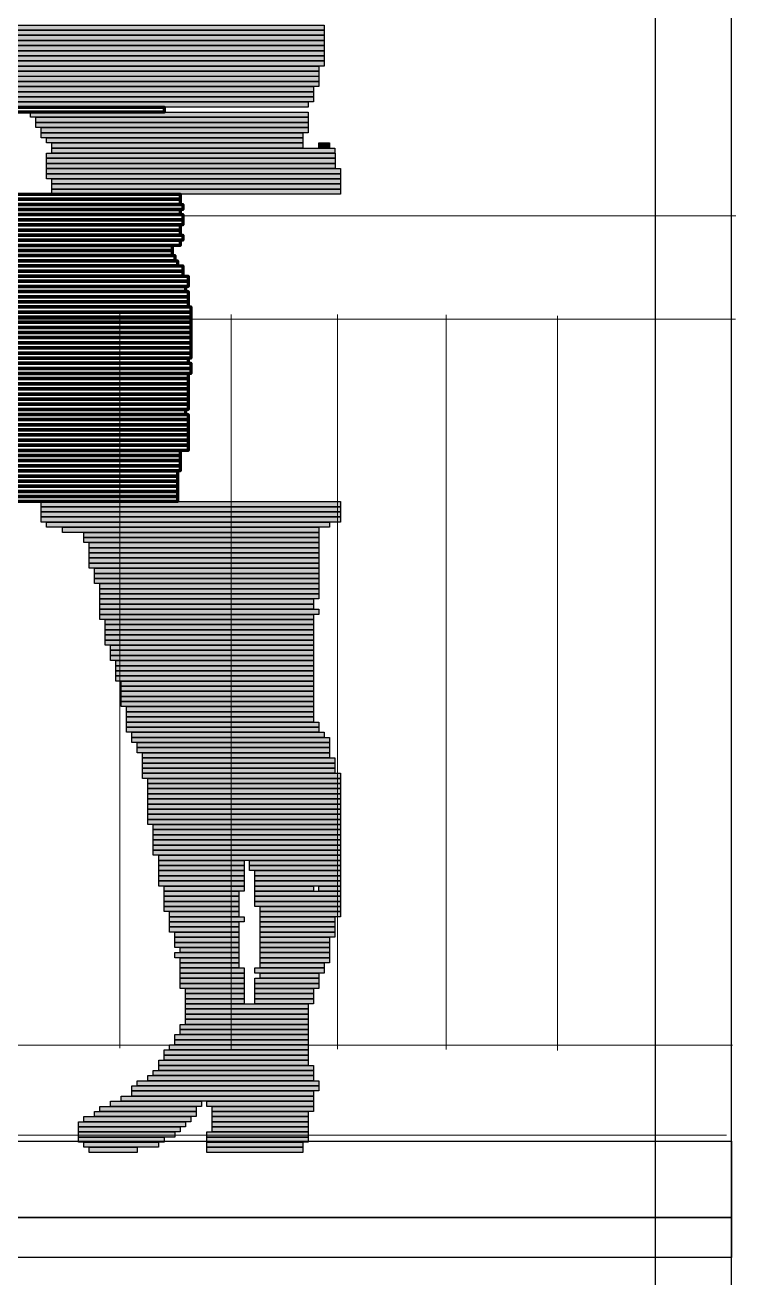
# Model space of a CAD drawing. Header units: millimetres. Extents: x 7 to 41668, y 3977 to 28530.
# Drawn here: x 17973 to 18826, y 14948 to 16451 of the extents above; entities that cross this region are included whole.
import ezdxf

# ---------------------------------------------------------------- set-up
doc = ezdxf.new("R2010")
doc.units = ezdxf.units.MM
doc.header["$LTSCALE"] = 50
for name, color, linetype in [('00_Wand_Bestand', 7, 'Continuous'), ('05_Linien_stark', 7, 'Continuous'), ('07_Bemassung', 6, 'Continuous')]:
    doc.layers.add(name, color=color, linetype=linetype)

msp = doc.modelspace()

# ---------------------------------------------------------------- hatches: boundary and pattern name
at = {"layer": '00_Wand_Bestand'}
for points in [[(17453.2, 16451.5), (18331.7, 16451.5), (18331.7, 16445.3), (17453.2, 16445.3)], [(17446.8, 16445.3), (18331.7, 16445.3), (18331.7, 16439.2), (17446.8, 16439.2)], [(17446.8, 16439.2), (18331.7, 16439.2), (18331.7, 16433), (17446.8, 16433)], [(17446.8, 16433), (18331.7, 16433), (18331.7, 16426.9), (17446.8, 16426.9)], [(17440.4, 16426.9), (18331.7, 16426.9), (18331.7, 16420.7), (17440.4, 16420.7)], [(17440.4, 16420.7), (18331.7, 16420.7), (18331.7, 16414.6), (17440.4, 16414.6)], [(17434, 16402.3), (18325.3, 16402.3), (18325.3, 16396.1), (17434, 16396.1)], [(17440.4, 16414.6), (18331.7, 16414.6), (18331.7, 16408.4), (17440.4, 16408.4)], [(17440.4, 16408.4), (18331.7, 16408.4), (18331.7, 16402.3), (17440.4, 16402.3)], [(17434, 16396.1), (18325.3, 16396.1), (18325.3, 16389.9), (17434, 16389.9)], [(17434, 16390), (18325.3, 16390), (18325.3, 16383.8), (17434, 16383.8)], [(17427.6, 16383.8), (18325.3, 16383.8), (18325.3, 16377.6), (17427.6, 16377.6)], [(17427.6, 16377.6), (18318.9, 16377.6), (18318.9, 16371.5), (17427.6, 16371.5)], [(17440.4, 16371.5), (18318.9, 16371.5), (18318.9, 16365.4), (17440.4, 16365.4)], [(17427.6, 16359.2), (18312.5, 16359.2), (18312.5, 16353), (17427.6, 16353)], [(17434, 16365.4), (18318.9, 16365.4), (18318.9, 16359.2), (17434, 16359.2)], [(17979.1, 16346.9), (18312.5, 16346.9), (18312.5, 16340.8), (17979.1, 16340.8)], [(17985.5, 16340.8), (18312.5, 16340.8), (18312.5, 16334.6), (17985.5, 16334.6)], [(17985.5, 16334.6), (18312.5, 16334.6), (18312.5, 16328.5), (17985.5, 16328.5)], [(17991.9, 16328.5), (18312.5, 16328.5), (18312.5, 16322.3), (17991.9, 16322.3)], [(17991.9, 16322.3), (18306.1, 16322.3), (18306.1, 16316.2), (17991.9, 16316.2)], [(17998.3, 16316.2), (18306.1, 16316.2), (18306.1, 16310), (17998.3, 16310)], [(17998.3, 16297.7), (18344.6, 16297.7), (18344.6, 16291.6), (17998.3, 16291.6)], [(18004.7, 16310), (18306.1, 16310), (18306.1, 16303.9), (18004.7, 16303.9)], [(18004.7, 16303.9), (18344.5, 16303.9), (18344.5, 16297.7), (18004.7, 16297.7)], [(18325.3, 16310), (18338.1, 16310), (18338.1, 16303.9), (18325.3, 16303.9)], [(17998.3, 16291.6), (18344.6, 16291.6), (18344.6, 16285.4), (17998.3, 16285.4)], [(17998.3, 16285.4), (18344.6, 16285.4), (18344.6, 16279.3), (17998.3, 16279.3)], [(17998.3, 16279.3), (18351, 16279.3), (18351, 16273.1), (17998.3, 16273.1)], [(17998.3, 16273.1), (18351, 16273.1), (18351, 16267), (17998.3, 16267)], [(18004.7, 16267), (18351, 16267), (18351, 16260.8), (18004.7, 16260.8)], [(18004.7, 16260.8), (18351, 16260.8), (18351, 16254.7), (18004.7, 16254.7)], [(18004.7, 16254.7), (18351, 16254.7), (18351, 16248.6), (18004.7, 16248.6)], [(17991.9, 15879.6), (18351, 15879.6), (18351, 15873.4), (17991.9, 15873.4)], [(17991.9, 15873.4), (18351, 15873.4), (18351, 15867.3), (17991.9, 15867.3)], [(17991.9, 15867.3), (18351, 15867.3), (18351, 15861.2), (17991.9, 15861.2)], [(17991.9, 15861.2), (18351, 15861.2), (18351, 15855), (17991.9, 15855)], [(17998.3, 15855), (18338.1, 15855), (18338.1, 15848.9), (17998.3, 15848.9)], [(18017.5, 15848.9), (18325.3, 15848.9), (18325.3, 15842.7), (18017.5, 15842.7)], [(18043.2, 15842.7), (18325.3, 15842.7), (18325.3, 15836.6), (18043.2, 15836.6)], [(18043.2, 15836.6), (18325.3, 15836.6), (18325.3, 15830.4), (18043.2, 15830.4)], [(18049.6, 15830.4), (18325.3, 15830.4), (18325.3, 15824.3), (18049.6, 15824.3)], [(18049.6, 15824.3), (18325.3, 15824.3), (18325.3, 15818.1), (18049.6, 15818.1)], [(18049.6, 15818.1), (18325.3, 15818.1), (18325.3, 15812), (18049.6, 15812)], [(18049.6, 15812), (18325.3, 15812), (18325.3, 15805.8), (18049.6, 15805.8)], [(18049.6, 15805.8), (18325.3, 15805.8), (18325.3, 15799.7), (18049.6, 15799.7)], [(18056, 15799.7), (18325.3, 15799.7), (18325.3, 15793.5), (18056, 15793.5)], [(18056, 15793.5), (18325.3, 15793.5), (18325.3, 15787.4), (18056, 15787.4)], [(18056, 15787.4), (18325.3, 15787.4), (18325.3, 15781.2), (18056, 15781.2)], [(18062.4, 15781.2), (18325.3, 15781.2), (18325.3, 15775.1), (18062.4, 15775.1)], [(18062.4, 15775.1), (18325.3, 15775.1), (18325.3, 15769), (18062.4, 15769)], [(18062.4, 15769), (18325.3, 15769), (18325.3, 15762.8), (18062.4, 15762.8)], [(18062.4, 15762.8), (18318.9, 15762.8), (18318.9, 15756.6), (18062.4, 15756.6)], [(18062.4, 15756.6), (18318.9, 15756.6), (18318.9, 15750.5), (18062.4, 15750.5)], [(18062.4, 15750.5), (18325.3, 15750.5), (18325.3, 15744.3), (18062.4, 15744.3)], [(18062.4, 15744.3), (18318.9, 15744.3), (18318.9, 15738.2), (18062.4, 15738.2)], [(18068.8, 15738.2), (18318.9, 15738.2), (18318.9, 15732.1), (18068.8, 15732.1)], [(18068.8, 15732.1), (18318.9, 15732.1), (18318.9, 15725.9), (18068.8, 15725.9)], [(18068.8, 15725.9), (18318.9, 15725.9), (18318.9, 15719.7), (18068.8, 15719.7)], [(18068.8, 15719.7), (18318.9, 15719.7), (18318.9, 15713.6), (18068.8, 15713.6)], [(18068.8, 15713.6), (18318.9, 15713.6), (18318.9, 15707.4), (18068.8, 15707.4)], [(18075.2, 15707.4), (18318.9, 15707.4), (18318.9, 15701.3), (18075.2, 15701.3)], [(18075.2, 15701.3), (18318.9, 15701.3), (18318.9, 15695.1), (18075.2, 15695.1)], [(18075.2, 15695.1), (18318.9, 15695.1), (18318.9, 15689), (18075.2, 15689)], [(18081.7, 15689), (18318.9, 15689), (18318.9, 15682.8), (18081.7, 15682.8)], [(18081.7, 15682.8), (18318.9, 15682.8), (18318.9, 15676.7), (18081.7, 15676.7)], [(18081.7, 15676.7), (18318.9, 15676.7), (18318.9, 15670.5), (18081.7, 15670.5)], [(18081.7, 15670.5), (18318.9, 15670.5), (18318.9, 15664.4), (18081.7, 15664.4)], [(18088, 15664.4), (18318.9, 15664.4), (18318.9, 15658.3), (18088, 15658.3)], [(18088, 15658.3), (18318.9, 15658.3), (18318.9, 15652.1), (18088, 15652.1)], [(18088, 15652.1), (18318.9, 15652.1), (18318.9, 15645.9), (18088, 15645.9)], [(18088, 15645.9), (18318.9, 15645.9), (18318.9, 15639.8), (18088, 15639.8)], [(18088, 15639.8), (18318.9, 15639.8), (18318.9, 15633.7), (18088, 15633.7)], [(18094.5, 15633.7), (18318.9, 15633.7), (18318.9, 15627.5), (18094.5, 15627.5)], [(18094.5, 15627.5), (18318.9, 15627.5), (18318.9, 15621.4), (18094.5, 15621.4)], [(18094.5, 15621.4), (18318.9, 15621.4), (18318.9, 15615.2), (18094.5, 15615.2)], [(18094.5, 15615.2), (18325.3, 15615.2), (18325.3, 15609.1), (18094.5, 15609.1)], [(18094.5, 15609.1), (18325.3, 15609.1), (18325.3, 15602.9), (18094.5, 15602.9)], [(18100.9, 15602.9), (18331.7, 15602.9), (18331.7, 15596.8), (18100.9, 15596.8)], [(18100.9, 15596.8), (18338.1, 15596.8), (18338.1, 15590.6), (18100.9, 15590.6)], [(18107.3, 15590.6), (18338.1, 15590.6), (18338.1, 15584.5), (18107.3, 15584.5)], [(18107.3, 15584.5), (18338.1, 15584.5), (18338.1, 15578.3), (18107.3, 15578.3)], [(18113.7, 15578.3), (18338.1, 15578.3), (18338.1, 15572.2), (18113.7, 15572.2)], [(18113.7, 15572.2), (18344.5, 15572.2), (18344.5, 15566), (18113.7, 15566)], [(18113.7, 15566), (18344.5, 15566), (18344.5, 15559.9), (18113.7, 15559.9)], [(18113.7, 15559.9), (18344.5, 15559.9), (18344.5, 15553.7), (18113.7, 15553.7)], [(18113.7, 15553.7), (18351, 15553.7), (18351, 15547.6), (18113.7, 15547.6)], [(18120.1, 15547.6), (18351, 15547.6), (18351, 15541.4), (18120.1, 15541.4)], [(18120.1, 15541.4), (18351, 15541.4), (18351, 15535.3), (18120.1, 15535.3)], [(18120.1, 15535.3), (18351, 15535.3), (18351, 15529.1), (18120.1, 15529.1)], [(18120.1, 15529.1), (18351, 15529.1), (18351, 15523), (18120.1, 15523)], [(18120.1, 15523), (18351, 15523), (18351, 15516.8), (18120.1, 15516.8)], [(18120.1, 15516.8), (18351, 15516.8), (18351, 15510.7), (18120.1, 15510.7)], [(18120.1, 15510.7), (18351, 15510.7), (18351, 15504.5), (18120.1, 15504.5)], [(18120.1, 15504.5), (18351, 15504.5), (18351, 15498.4), (18120.1, 15498.4)], [(18120.1, 15498.4), (18351, 15498.4), (18351, 15492.2), (18120.1, 15492.2)], [(18126.5, 15492.2), (18351, 15492.2), (18351, 15486.1), (18126.5, 15486.1)], [(18126.5, 15486.1), (18351, 15486.1), (18351, 15479.9), (18126.5, 15479.9)], [(18126.5, 15480), (18351, 15480), (18351, 15473.8), (18126.5, 15473.8)], [(18126.5, 15473.8), (18351, 15473.8), (18351, 15467.6), (18126.5, 15467.6)], [(18126.5, 15467.6), (18351, 15467.6), (18351, 15461.5), (18126.5, 15461.5)], [(18126.5, 15461.5), (18351, 15461.5), (18351, 15455.3), (18126.5, 15455.3)], [(18133, 15455.3), (18351, 15455.3), (18351, 15449.2), (18133, 15449.2)], [(18133, 15449.2), (18235.5, 15449.2), (18235.5, 15443), (18133, 15443)], [(18133, 15443), (18235.5, 15443), (18235.5, 15436.9), (18133, 15436.9)], [(18242, 15449.2), (18351, 15449.2), (18351, 15443), (18242, 15443)], [(18242, 15443), (18351, 15443), (18351, 15436.9), (18242, 15436.9)], [(18133, 15436.9), (18235.5, 15436.9), (18235.5, 15430.7), (18133, 15430.7)], [(18133, 15430.7), (18235.5, 15430.7), (18235.5, 15424.6), (18133, 15424.6)], [(18133, 15424.6), (18235.5, 15424.6), (18235.5, 15418.4), (18133, 15418.4)], [(18248.3, 15436.9), (18351, 15436.9), (18351, 15430.7), (18248.3, 15430.7)], [(18248.3, 15430.7), (18351, 15430.7), (18351, 15424.6), (18248.3, 15424.6)], [(18248.3, 15424.6), (18351, 15424.6), (18351, 15418.4), (18248.3, 15418.4)], [(18139.4, 15418.4), (18235.6, 15418.4), (18235.6, 15412.3), (18139.4, 15412.3)], [(18139.4, 15412.3), (18229.1, 15412.3), (18229.1, 15406.2), (18139.4, 15406.2)], [(18248.3, 15418.4), (18318.9, 15418.4), (18318.9, 15412.3), (18248.3, 15412.3)], [(18248.3, 15412.3), (18351, 15412.3), (18351, 15406.2), (18248.3, 15406.2)], [(18325.3, 15418.4), (18351, 15418.4), (18351, 15412.3), (18325.3, 15412.3)], [(18139.4, 15406.2), (18229.1, 15406.2), (18229.1, 15400), (18139.4, 15400)], [(18139.4, 15400), (18229.1, 15400), (18229.1, 15393.8), (18139.4, 15393.8)], [(18248.3, 15406.2), (18351, 15406.2), (18351, 15400), (18248.3, 15400)], [(18248.3, 15400), (18351, 15400), (18351, 15393.8), (18248.3, 15393.8)], [(18139.4, 15393.8), (18229.1, 15393.8), (18229.1, 15387.7), (18139.4, 15387.7)], [(18145.8, 15387.7), (18229.1, 15387.7), (18229.1, 15381.5), (18145.8, 15381.5)], [(18145.8, 15381.5), (18235.5, 15381.5), (18235.5, 15375.4), (18145.8, 15375.4)], [(18254.8, 15393.8), (18351, 15393.8), (18351, 15387.7), (18254.8, 15387.7)], [(18254.8, 15387.7), (18351, 15387.7), (18351, 15381.5), (18254.8, 15381.5)], [(18254.8, 15381.5), (18344.5, 15381.5), (18344.5, 15375.4), (18254.8, 15375.4)], [(18145.8, 15375.4), (18229.1, 15375.4), (18229.1, 15369.3), (18145.8, 15369.3)], [(18145.8, 15369.3), (18229.1, 15369.3), (18229.1, 15363.1), (18145.8, 15363.1)], [(18254.8, 15375.4), (18344.5, 15375.4), (18344.5, 15369.3), (18254.8, 15369.3)], [(18254.8, 15369.3), (18344.5, 15369.3), (18344.5, 15363.1), (18254.8, 15363.1)], [(18152.2, 15363.1), (18229.1, 15363.1), (18229.1, 15356.9), (18152.2, 15356.9)], [(18152.2, 15356.9), (18229.1, 15356.9), (18229.1, 15350.8), (18152.2, 15350.8)], [(18152.2, 15350.8), (18229.1, 15350.8), (18229.1, 15344.7), (18152.2, 15344.7)], [(18254.8, 15363.1), (18344.5, 15363.1), (18344.5, 15356.9), (18254.8, 15356.9)], [(18254.8, 15356.9), (18338.1, 15356.9), (18338.1, 15350.8), (18254.8, 15350.8)], [(18254.8, 15350.8), (18338.1, 15350.8), (18338.1, 15344.7), (18254.8, 15344.7)], [(18152.2, 15338.5), (18229.1, 15338.5), (18229.1, 15332.4), (18152.2, 15332.4)], [(18158.6, 15344.7), (18229.1, 15344.7), (18229.1, 15338.5), (18158.6, 15338.5)], [(18254.8, 15344.7), (18338.1, 15344.7), (18338.1, 15338.5), (18254.8, 15338.5)], [(18254.8, 15338.5), (18338.1, 15338.5), (18338.1, 15332.4), (18254.8, 15332.4)], [(18158.6, 15332.4), (18229.1, 15332.4), (18229.1, 15326.2), (18158.6, 15326.2)], [(18158.6, 15326.2), (18229.1, 15326.2), (18229.1, 15320.1), (18158.6, 15320.1)], [(18158.6, 15320.1), (18235.6, 15320.1), (18235.6, 15313.9), (18158.6, 15313.9)], [(18248.3, 15320.1), (18331.7, 15320.1), (18331.7, 15313.9), (18248.3, 15313.9)], [(18254.8, 15332.4), (18338.1, 15332.4), (18338.1, 15326.2), (18254.8, 15326.2)], [(18254.8, 15326.2), (18331.7, 15326.2), (18331.7, 15320.1), (18254.8, 15320.1)], [(18158.6, 15313.9), (18235.6, 15313.9), (18235.6, 15307.8), (18158.6, 15307.8)], [(18158.6, 15307.8), (18235.6, 15307.8), (18235.6, 15301.6), (18158.6, 15301.6)], [(18248.3, 15307.8), (18325.3, 15307.8), (18325.3, 15301.6), (18248.3, 15301.6)], [(18254.8, 15313.9), (18325.3, 15313.9), (18325.3, 15307.8), (18254.8, 15307.8)], [(18158.6, 15301.6), (18235.6, 15301.6), (18235.6, 15295.5), (18158.6, 15295.5)], [(18165, 15295.5), (18235.6, 15295.5), (18235.6, 15289.3), (18165, 15289.3)], [(18165, 15289.3), (18235.6, 15289.3), (18235.6, 15283.2), (18165, 15283.2)], [(18248.3, 15301.6), (18325.3, 15301.6), (18325.3, 15295.5), (18248.3, 15295.5)], [(18248.3, 15295.5), (18318.9, 15295.5), (18318.9, 15289.3), (18248.3, 15289.3)], [(18248.3, 15289.3), (18318.9, 15289.3), (18318.9, 15283.2), (18248.3, 15283.2)], [(18165, 15283.2), (18235.6, 15283.2), (18235.6, 15277), (18165, 15277)], [(18165, 15277), (18312.5, 15277), (18312.5, 15270.9), (18165, 15270.9)], [(18248.3, 15283.2), (18318.9, 15283.2), (18318.9, 15277), (18248.3, 15277)], [(18165, 15270.9), (18312.5, 15270.9), (18312.5, 15264.7), (18165, 15264.7)], [(18165, 15264.7), (18312.5, 15264.7), (18312.5, 15258.6), (18165, 15258.6)], [(18158.6, 15252.4), (18312.5, 15252.4), (18312.5, 15246.2), (18158.6, 15246.2)], [(18158.6, 15246.2), (18312.5, 15246.2), (18312.5, 15240.1), (18158.6, 15240.1)], [(18165, 15258.6), (18312.5, 15258.6), (18312.5, 15252.4), (18165, 15252.4)], [(18152.2, 15240.1), (18312.5, 15240.1), (18312.5, 15234), (18152.2, 15234)], [(18152.2, 15234), (18312.5, 15234), (18312.5, 15227.8), (18152.2, 15227.8)], [(18139.4, 15221.7), (18312.5, 15221.7), (18312.5, 15215.5), (18139.4, 15215.5)], [(18139.4, 15215.5), (18312.5, 15215.5), (18312.5, 15209.4), (18139.4, 15209.4)], [(18145.8, 15227.8), (18312.5, 15227.8), (18312.5, 15221.7), (18145.8, 15221.7)], [(18133, 15209.4), (18312.5, 15209.4), (18312.5, 15203.2), (18133, 15203.2)], [(18133, 15203.2), (18318.9, 15203.2), (18318.9, 15197.1), (18133, 15197.1)], [(18107.3, 15184.8), (18325.3, 15184.8), (18325.3, 15178.6), (18107.3, 15178.6)], [(18120.1, 15190.9), (18318.9, 15190.9), (18318.9, 15184.8), (18120.1, 15184.8)], [(18126.5, 15197.1), (18318.9, 15197.1), (18318.9, 15190.9), (18126.5, 15190.9)], [(18100.9, 15178.6), (18325.3, 15178.6), (18325.3, 15172.5), (18100.9, 15172.5)], [(18100.9, 15172.5), (18318.9, 15172.5), (18318.9, 15166.3), (18100.9, 15166.3)], [(18062.4, 15154), (18177.8, 15154), (18177.8, 15147.9), (18062.4, 15147.9)], [(18075.2, 15160.2), (18184.2, 15160.2), (18184.2, 15154), (18075.2, 15154)], [(18088, 15166.3), (18318.9, 15166.3), (18318.9, 15160.2), (18088, 15160.2)], [(18190.6, 15160.2), (18318.9, 15160.2), (18318.9, 15154), (18190.6, 15154)], [(18197.1, 15154), (18318.9, 15154), (18318.9, 15147.9), (18197.1, 15147.9)], [(18043.2, 15141.8), (18171.4, 15141.8), (18171.4, 15135.6), (18043.2, 15135.6)], [(18056, 15147.9), (18177.8, 15147.9), (18177.8, 15141.8), (18056, 15141.8)], [(18197.1, 15147.9), (18312.5, 15147.9), (18312.5, 15141.8), (18197.1, 15141.8)], [(18197.1, 15141.8), (18312.5, 15141.8), (18312.5, 15135.6), (18197.1, 15135.6)], [(18036.8, 15135.6), (18165, 15135.6), (18165, 15129.4), (18036.8, 15129.4)], [(18036.8, 15129.4), (18158.6, 15129.4), (18158.6, 15123.3), (18036.8, 15123.3)], [(18197.1, 15135.6), (18312.5, 15135.6), (18312.5, 15129.4), (18197.1, 15129.4)], [(18197.1, 15129.4), (18312.5, 15129.4), (18312.5, 15123.3), (18197.1, 15123.3)], [(18036.8, 15123.3), (18152.2, 15123.3), (18152.2, 15117.2), (18036.8, 15117.2)], [(18036.8, 15117.2), (18139.4, 15117.2), (18139.4, 15111), (18036.8, 15111)], [(18043.2, 15111), (18132.9, 15111), (18132.9, 15104.9), (18043.2, 15104.9)], [(18190.6, 15123.3), (18312.5, 15123.3), (18312.5, 15117.2), (18190.6, 15117.2)], [(18190.6, 15117.2), (18312.5, 15117.2), (18312.5, 15111), (18190.6, 15111)], [(18190.6, 15111), (18306.1, 15111), (18306.1, 15104.9), (18190.6, 15104.9)], [(18049.6, 15104.9), (18107.3, 15104.9), (18107.3, 15098.7), (18049.6, 15098.7)], [(18190.6, 15104.9), (18306.1, 15104.9), (18306.1, 15098.7), (18190.6, 15098.7)]]:
    msp.add_hatch(color=7, dxfattribs=at).paths.add_polyline_path(points)

# ---------------------------------------------------------------- linework, layer by layer
for points in [[(17453.2, 16451.5), (18331.7, 16451.5), (18331.7, 16445.3), (17453.2, 16445.3)], [(17446.8, 16445.3), (18331.7, 16445.3), (18331.7, 16439.2), (17446.8, 16439.2)], [(17446.8, 16439.2), (18331.7, 16439.2), (18331.7, 16433), (17446.8, 16433)], [(17446.8, 16433), (18331.7, 16433), (18331.7, 16426.9), (17446.8, 16426.9)], [(17440.4, 16426.9), (18331.7, 16426.9), (18331.7, 16420.7), (17440.4, 16420.7)], [(17440.4, 16420.7), (18331.7, 16420.7), (18331.7, 16414.6), (17440.4, 16414.6)], [(17434, 16402.3), (18325.3, 16402.3), (18325.3, 16396.1), (17434, 16396.1)], [(17440.4, 16414.6), (18331.7, 16414.6), (18331.7, 16408.4), (17440.4, 16408.4)], [(17440.4, 16408.4), (18331.7, 16408.4), (18331.7, 16402.3), (17440.4, 16402.3)], [(17434, 16396.1), (18325.3, 16396.1), (18325.3, 16389.9), (17434, 16389.9)], [(17434, 16390), (18325.3, 16390), (18325.3, 16383.8), (17434, 16383.8)], [(17427.6, 16383.8), (18325.3, 16383.8), (18325.3, 16377.6), (17427.6, 16377.6)], [(17427.6, 16377.6), (18318.9, 16377.6), (18318.9, 16371.5), (17427.6, 16371.5)], [(17440.4, 16371.5), (18318.9, 16371.5), (18318.9, 16365.4), (17440.4, 16365.4)], [(17427.6, 16359.2), (18312.5, 16359.2), (18312.5, 16353), (17427.6, 16353)], [(17434, 16365.4), (18318.9, 16365.4), (18318.9, 16359.2), (17434, 16359.2)], [(17979.1, 16346.9), (18312.5, 16346.9), (18312.5, 16340.8), (17979.1, 16340.8)], [(17985.5, 16340.8), (18312.5, 16340.8), (18312.5, 16334.6), (17985.5, 16334.6)], [(17985.5, 16334.6), (18312.5, 16334.6), (18312.5, 16328.5), (17985.5, 16328.5)], [(17991.9, 16328.5), (18312.5, 16328.5), (18312.5, 16322.3), (17991.9, 16322.3)], [(17991.9, 16322.3), (18306.1, 16322.3), (18306.1, 16316.2), (17991.9, 16316.2)], [(17998.3, 16316.2), (18306.1, 16316.2), (18306.1, 16310), (17998.3, 16310)], [(17998.3, 16297.7), (18344.6, 16297.7), (18344.6, 16291.6), (17998.3, 16291.6)], [(18004.7, 16310), (18306.1, 16310), (18306.1, 16303.9), (18004.7, 16303.9)], [(18004.7, 16303.9), (18344.5, 16303.9), (18344.5, 16297.7), (18004.7, 16297.7)], [(18325.3, 16310), (18338.1, 16310), (18338.1, 16303.9), (18325.3, 16303.9)], [(17998.3, 16291.6), (18344.6, 16291.6), (18344.6, 16285.4), (17998.3, 16285.4)], [(17998.3, 16285.4), (18344.6, 16285.4), (18344.6, 16279.3), (17998.3, 16279.3)], [(17998.3, 16279.3), (18351, 16279.3), (18351, 16273.1), (17998.3, 16273.1)], [(17998.3, 16273.1), (18351, 16273.1), (18351, 16267), (17998.3, 16267)], [(18004.7, 16267), (18351, 16267), (18351, 16260.8), (18004.7, 16260.8)], [(18004.7, 16260.8), (18351, 16260.8), (18351, 16254.7), (18004.7, 16254.7)], [(18004.7, 16254.7), (18351, 16254.7), (18351, 16248.6), (18004.7, 16248.6)], [(17991.9, 15879.6), (18351, 15879.6), (18351, 15873.4), (17991.9, 15873.4)], [(17991.9, 15873.4), (18351, 15873.4), (18351, 15867.3), (17991.9, 15867.3)], [(17991.9, 15867.3), (18351, 15867.3), (18351, 15861.2), (17991.9, 15861.2)], [(17991.9, 15861.2), (18351, 15861.2), (18351, 15855), (17991.9, 15855)], [(17998.3, 15855), (18338.1, 15855), (18338.1, 15848.9), (17998.3, 15848.9)], [(18017.5, 15848.9), (18325.3, 15848.9), (18325.3, 15842.7), (18017.5, 15842.7)], [(18043.2, 15842.7), (18325.3, 15842.7), (18325.3, 15836.6), (18043.2, 15836.6)], [(18043.2, 15836.6), (18325.3, 15836.6), (18325.3, 15830.4), (18043.2, 15830.4)], [(18049.6, 15830.4), (18325.3, 15830.4), (18325.3, 15824.3), (18049.6, 15824.3)], [(18049.6, 15824.3), (18325.3, 15824.3), (18325.3, 15818.1), (18049.6, 15818.1)], [(18049.6, 15818.1), (18325.3, 15818.1), (18325.3, 15812), (18049.6, 15812)], [(18049.6, 15812), (18325.3, 15812), (18325.3, 15805.8), (18049.6, 15805.8)], [(18049.6, 15805.8), (18325.3, 15805.8), (18325.3, 15799.7), (18049.6, 15799.7)], [(18056, 15799.7), (18325.3, 15799.7), (18325.3, 15793.5), (18056, 15793.5)], [(18056, 15793.5), (18325.3, 15793.5), (18325.3, 15787.4), (18056, 15787.4)], [(18056, 15787.4), (18325.3, 15787.4), (18325.3, 15781.2), (18056, 15781.2)], [(18062.4, 15781.2), (18325.3, 15781.2), (18325.3, 15775.1), (18062.4, 15775.1)], [(18062.4, 15775.1), (18325.3, 15775.1), (18325.3, 15769), (18062.4, 15769)], [(18062.4, 15769), (18325.3, 15769), (18325.3, 15762.8), (18062.4, 15762.8)], [(18062.4, 15762.8), (18318.9, 15762.8), (18318.9, 15756.6), (18062.4, 15756.6)], [(18062.4, 15756.6), (18318.9, 15756.6), (18318.9, 15750.5), (18062.4, 15750.5)], [(18062.4, 15750.5), (18325.3, 15750.5), (18325.3, 15744.3), (18062.4, 15744.3)], [(18062.4, 15744.3), (18318.9, 15744.3), (18318.9, 15738.2), (18062.4, 15738.2)], [(18068.8, 15738.2), (18318.9, 15738.2), (18318.9, 15732.1), (18068.8, 15732.1)], [(18068.8, 15732.1), (18318.9, 15732.1), (18318.9, 15725.9), (18068.8, 15725.9)], [(18068.8, 15725.9), (18318.9, 15725.9), (18318.9, 15719.7), (18068.8, 15719.7)], [(18068.8, 15719.7), (18318.9, 15719.7), (18318.9, 15713.6), (18068.8, 15713.6)], [(18068.8, 15713.6), (18318.9, 15713.6), (18318.9, 15707.4), (18068.8, 15707.4)], [(18075.2, 15707.4), (18318.9, 15707.4), (18318.9, 15701.3), (18075.2, 15701.3)], [(18075.2, 15701.3), (18318.9, 15701.3), (18318.9, 15695.1), (18075.2, 15695.1)], [(18075.2, 15695.1), (18318.9, 15695.1), (18318.9, 15689), (18075.2, 15689)], [(18081.7, 15689), (18318.9, 15689), (18318.9, 15682.8), (18081.7, 15682.8)], [(18081.7, 15682.8), (18318.9, 15682.8), (18318.9, 15676.7), (18081.7, 15676.7)], [(18081.7, 15676.7), (18318.9, 15676.7), (18318.9, 15670.5), (18081.7, 15670.5)], [(18081.7, 15670.5), (18318.9, 15670.5), (18318.9, 15664.4), (18081.7, 15664.4)], [(18088, 15664.4), (18318.9, 15664.4), (18318.9, 15658.3), (18088, 15658.3)], [(18088, 15658.3), (18318.9, 15658.3), (18318.9, 15652.1), (18088, 15652.1)], [(18088, 15652.1), (18318.9, 15652.1), (18318.9, 15645.9), (18088, 15645.9)], [(18088, 15645.9), (18318.9, 15645.9), (18318.9, 15639.8), (18088, 15639.8)], [(18088, 15639.8), (18318.9, 15639.8), (18318.9, 15633.7), (18088, 15633.7)], [(18094.5, 15633.7), (18318.9, 15633.7), (18318.9, 15627.5), (18094.5, 15627.5)], [(18094.5, 15627.5), (18318.9, 15627.5), (18318.9, 15621.4), (18094.5, 15621.4)], [(18094.5, 15621.4), (18318.9, 15621.4), (18318.9, 15615.2), (18094.5, 15615.2)], [(18094.5, 15615.2), (18325.3, 15615.2), (18325.3, 15609.1), (18094.5, 15609.1)], [(18094.5, 15609.1), (18325.3, 15609.1), (18325.3, 15602.9), (18094.5, 15602.9)], [(18100.9, 15602.9), (18331.7, 15602.9), (18331.7, 15596.8), (18100.9, 15596.8)], [(18100.9, 15596.8), (18338.1, 15596.8), (18338.1, 15590.6), (18100.9, 15590.6)], [(18107.3, 15590.6), (18338.1, 15590.6), (18338.1, 15584.5), (18107.3, 15584.5)], [(18107.3, 15584.5), (18338.1, 15584.5), (18338.1, 15578.3), (18107.3, 15578.3)], [(18113.7, 15578.3), (18338.1, 15578.3), (18338.1, 15572.2), (18113.7, 15572.2)], [(18113.7, 15572.2), (18344.5, 15572.2), (18344.5, 15566), (18113.7, 15566)], [(18113.7, 15566), (18344.5, 15566), (18344.5, 15559.9), (18113.7, 15559.9)], [(18113.7, 15559.9), (18344.5, 15559.9), (18344.5, 15553.7), (18113.7, 15553.7)], [(18113.7, 15553.7), (18351, 15553.7), (18351, 15547.6), (18113.7, 15547.6)], [(18120.1, 15547.6), (18351, 15547.6), (18351, 15541.4), (18120.1, 15541.4)], [(18120.1, 15541.4), (18351, 15541.4), (18351, 15535.3), (18120.1, 15535.3)], [(18120.1, 15535.3), (18351, 15535.3), (18351, 15529.1), (18120.1, 15529.1)], [(18120.1, 15529.1), (18351, 15529.1), (18351, 15523), (18120.1, 15523)], [(18120.1, 15523), (18351, 15523), (18351, 15516.8), (18120.1, 15516.8)], [(18120.1, 15516.8), (18351, 15516.8), (18351, 15510.7), (18120.1, 15510.7)], [(18120.1, 15510.7), (18351, 15510.7), (18351, 15504.5), (18120.1, 15504.5)], [(18120.1, 15504.5), (18351, 15504.5), (18351, 15498.4), (18120.1, 15498.4)], [(18120.1, 15498.4), (18351, 15498.4), (18351, 15492.2), (18120.1, 15492.2)], [(18126.5, 15492.2), (18351, 15492.2), (18351, 15486.1), (18126.5, 15486.1)], [(18126.5, 15486.1), (18351, 15486.1), (18351, 15479.9), (18126.5, 15479.9)], [(18126.5, 15480), (18351, 15480), (18351, 15473.8), (18126.5, 15473.8)], [(18126.5, 15473.8), (18351, 15473.8), (18351, 15467.6), (18126.5, 15467.6)], [(18126.5, 15467.6), (18351, 15467.6), (18351, 15461.5), (18126.5, 15461.5)], [(18126.5, 15461.5), (18351, 15461.5), (18351, 15455.3), (18126.5, 15455.3)], [(18133, 15455.3), (18351, 15455.3), (18351, 15449.2), (18133, 15449.2)], [(18133, 15449.2), (18235.5, 15449.2), (18235.5, 15443), (18133, 15443)], [(18133, 15443), (18235.5, 15443), (18235.5, 15436.9), (18133, 15436.9)], [(18242, 15449.2), (18351, 15449.2), (18351, 15443), (18242, 15443)], [(18242, 15443), (18351, 15443), (18351, 15436.9), (18242, 15436.9)], [(18133, 15436.9), (18235.5, 15436.9), (18235.5, 15430.7), (18133, 15430.7)], [(18133, 15430.7), (18235.5, 15430.7), (18235.5, 15424.6), (18133, 15424.6)], [(18133, 15424.6), (18235.5, 15424.6), (18235.5, 15418.4), (18133, 15418.4)], [(18248.3, 15436.9), (18351, 15436.9), (18351, 15430.7), (18248.3, 15430.7)], [(18248.3, 15430.7), (18351, 15430.7), (18351, 15424.6), (18248.3, 15424.6)], [(18248.3, 15424.6), (18351, 15424.6), (18351, 15418.4), (18248.3, 15418.4)], [(18139.4, 15418.4), (18235.6, 15418.4), (18235.6, 15412.3), (18139.4, 15412.3)], [(18139.4, 15412.3), (18229.1, 15412.3), (18229.1, 15406.2), (18139.4, 15406.2)], [(18248.3, 15418.4), (18318.9, 15418.4), (18318.9, 15412.3), (18248.3, 15412.3)], [(18248.3, 15412.3), (18351, 15412.3), (18351, 15406.2), (18248.3, 15406.2)], [(18325.3, 15418.4), (18351, 15418.4), (18351, 15412.3), (18325.3, 15412.3)], [(18139.4, 15406.2), (18229.1, 15406.2), (18229.1, 15400), (18139.4, 15400)], [(18139.4, 15400), (18229.1, 15400), (18229.1, 15393.8), (18139.4, 15393.8)], [(18248.3, 15406.2), (18351, 15406.2), (18351, 15400), (18248.3, 15400)], [(18248.3, 15400), (18351, 15400), (18351, 15393.8), (18248.3, 15393.8)], [(18139.4, 15393.8), (18229.1, 15393.8), (18229.1, 15387.7), (18139.4, 15387.7)], [(18145.8, 15387.7), (18229.1, 15387.7), (18229.1, 15381.5), (18145.8, 15381.5)], [(18145.8, 15381.5), (18235.5, 15381.5), (18235.5, 15375.4), (18145.8, 15375.4)], [(18254.8, 15393.8), (18351, 15393.8), (18351, 15387.7), (18254.8, 15387.7)], [(18254.8, 15387.7), (18351, 15387.7), (18351, 15381.5), (18254.8, 15381.5)], [(18254.8, 15381.5), (18344.5, 15381.5), (18344.5, 15375.4), (18254.8, 15375.4)], [(18145.8, 15375.4), (18229.1, 15375.4), (18229.1, 15369.3), (18145.8, 15369.3)], [(18145.8, 15369.3), (18229.1, 15369.3), (18229.1, 15363.1), (18145.8, 15363.1)], [(18254.8, 15375.4), (18344.5, 15375.4), (18344.5, 15369.3), (18254.8, 15369.3)], [(18254.8, 15369.3), (18344.5, 15369.3), (18344.5, 15363.1), (18254.8, 15363.1)], [(18152.2, 15363.1), (18229.1, 15363.1), (18229.1, 15356.9), (18152.2, 15356.9)], [(18152.2, 15356.9), (18229.1, 15356.9), (18229.1, 15350.8), (18152.2, 15350.8)], [(18152.2, 15350.8), (18229.1, 15350.8), (18229.1, 15344.7), (18152.2, 15344.7)], [(18254.8, 15363.1), (18344.5, 15363.1), (18344.5, 15356.9), (18254.8, 15356.9)], [(18254.8, 15356.9), (18338.1, 15356.9), (18338.1, 15350.8), (18254.8, 15350.8)], [(18254.8, 15350.8), (18338.1, 15350.8), (18338.1, 15344.7), (18254.8, 15344.7)], [(18152.2, 15338.5), (18229.1, 15338.5), (18229.1, 15332.4), (18152.2, 15332.4)], [(18158.6, 15344.7), (18229.1, 15344.7), (18229.1, 15338.5), (18158.6, 15338.5)], [(18254.8, 15344.7), (18338.1, 15344.7), (18338.1, 15338.5), (18254.8, 15338.5)], [(18254.8, 15338.5), (18338.1, 15338.5), (18338.1, 15332.4), (18254.8, 15332.4)], [(18158.6, 15332.4), (18229.1, 15332.4), (18229.1, 15326.2), (18158.6, 15326.2)], [(18158.6, 15326.2), (18229.1, 15326.2), (18229.1, 15320.1), (18158.6, 15320.1)], [(18158.6, 15320.1), (18235.6, 15320.1), (18235.6, 15313.9), (18158.6, 15313.9)], [(18248.3, 15320.1), (18331.7, 15320.1), (18331.7, 15313.9), (18248.3, 15313.9)], [(18254.8, 15332.4), (18338.1, 15332.4), (18338.1, 15326.2), (18254.8, 15326.2)], [(18254.8, 15326.2), (18331.7, 15326.2), (18331.7, 15320.1), (18254.8, 15320.1)], [(18158.6, 15313.9), (18235.6, 15313.9), (18235.6, 15307.8), (18158.6, 15307.8)], [(18158.6, 15307.8), (18235.6, 15307.8), (18235.6, 15301.6), (18158.6, 15301.6)], [(18248.3, 15307.8), (18325.3, 15307.8), (18325.3, 15301.6), (18248.3, 15301.6)], [(18254.8, 15313.9), (18325.3, 15313.9), (18325.3, 15307.8), (18254.8, 15307.8)], [(18158.6, 15301.6), (18235.6, 15301.6), (18235.6, 15295.5), (18158.6, 15295.5)], [(18165, 15295.5), (18235.6, 15295.5), (18235.6, 15289.3), (18165, 15289.3)], [(18165, 15289.3), (18235.6, 15289.3), (18235.6, 15283.2), (18165, 15283.2)], [(18248.3, 15301.6), (18325.3, 15301.6), (18325.3, 15295.5), (18248.3, 15295.5)], [(18248.3, 15295.5), (18318.9, 15295.5), (18318.9, 15289.3), (18248.3, 15289.3)], [(18248.3, 15289.3), (18318.9, 15289.3), (18318.9, 15283.2), (18248.3, 15283.2)], [(18165, 15283.2), (18235.6, 15283.2), (18235.6, 15277), (18165, 15277)], [(18165, 15277), (18312.5, 15277), (18312.5, 15270.9), (18165, 15270.9)], [(18248.3, 15283.2), (18318.9, 15283.2), (18318.9, 15277), (18248.3, 15277)], [(18165, 15270.9), (18312.5, 15270.9), (18312.5, 15264.7), (18165, 15264.7)], [(18165, 15264.7), (18312.5, 15264.7), (18312.5, 15258.6), (18165, 15258.6)], [(18158.6, 15252.4), (18312.5, 15252.4), (18312.5, 15246.2), (18158.6, 15246.2)], [(18158.6, 15246.2), (18312.5, 15246.2), (18312.5, 15240.1), (18158.6, 15240.1)], [(18165, 15258.6), (18312.5, 15258.6), (18312.5, 15252.4), (18165, 15252.4)], [(18152.2, 15240.1), (18312.5, 15240.1), (18312.5, 15234), (18152.2, 15234)], [(18152.2, 15234), (18312.5, 15234), (18312.5, 15227.8), (18152.2, 15227.8)], [(18139.4, 15221.7), (18312.5, 15221.7), (18312.5, 15215.5), (18139.4, 15215.5)], [(18139.4, 15215.5), (18312.5, 15215.5), (18312.5, 15209.4), (18139.4, 15209.4)], [(18145.8, 15227.8), (18312.5, 15227.8), (18312.5, 15221.7), (18145.8, 15221.7)], [(18133, 15209.4), (18312.5, 15209.4), (18312.5, 15203.2), (18133, 15203.2)], [(18133, 15203.2), (18318.9, 15203.2), (18318.9, 15197.1), (18133, 15197.1)], [(18107.3, 15184.8), (18325.3, 15184.8), (18325.3, 15178.6), (18107.3, 15178.6)], [(18120.1, 15190.9), (18318.9, 15190.9), (18318.9, 15184.8), (18120.1, 15184.8)], [(18126.5, 15197.1), (18318.9, 15197.1), (18318.9, 15190.9), (18126.5, 15190.9)], [(18100.9, 15178.6), (18325.3, 15178.6), (18325.3, 15172.5), (18100.9, 15172.5)], [(18100.9, 15172.5), (18318.9, 15172.5), (18318.9, 15166.3), (18100.9, 15166.3)], [(18062.4, 15154), (18177.8, 15154), (18177.8, 15147.9), (18062.4, 15147.9)], [(18075.2, 15160.2), (18184.2, 15160.2), (18184.2, 15154), (18075.2, 15154)], [(18088, 15166.3), (18318.9, 15166.3), (18318.9, 15160.2), (18088, 15160.2)], [(18190.6, 15160.2), (18318.9, 15160.2), (18318.9, 15154), (18190.6, 15154)], [(18197.1, 15154), (18318.9, 15154), (18318.9, 15147.9), (18197.1, 15147.9)], [(18043.2, 15141.8), (18171.4, 15141.8), (18171.4, 15135.6), (18043.2, 15135.6)], [(18056, 15147.9), (18177.8, 15147.9), (18177.8, 15141.8), (18056, 15141.8)], [(18197.1, 15147.9), (18312.5, 15147.9), (18312.5, 15141.8), (18197.1, 15141.8)], [(18197.1, 15141.8), (18312.5, 15141.8), (18312.5, 15135.6), (18197.1, 15135.6)], [(18036.8, 15135.6), (18165, 15135.6), (18165, 15129.4), (18036.8, 15129.4)], [(18036.8, 15129.4), (18158.6, 15129.4), (18158.6, 15123.3), (18036.8, 15123.3)], [(18197.1, 15135.6), (18312.5, 15135.6), (18312.5, 15129.4), (18197.1, 15129.4)], [(18197.1, 15129.4), (18312.5, 15129.4), (18312.5, 15123.3), (18197.1, 15123.3)], [(18036.8, 15123.3), (18152.2, 15123.3), (18152.2, 15117.2), (18036.8, 15117.2)], [(18036.8, 15117.2), (18139.4, 15117.2), (18139.4, 15111), (18036.8, 15111)], [(18043.2, 15111), (18132.9, 15111), (18132.9, 15104.9), (18043.2, 15104.9)], [(18190.6, 15123.3), (18312.5, 15123.3), (18312.5, 15117.2), (18190.6, 15117.2)], [(18190.6, 15117.2), (18312.5, 15117.2), (18312.5, 15111), (18190.6, 15111)], [(18190.6, 15111), (18306.1, 15111), (18306.1, 15104.9), (18190.6, 15104.9)], [(18049.6, 15104.9), (18107.3, 15104.9), (18107.3, 15098.7), (18049.6, 15098.7)], [(18190.6, 15104.9), (18306.1, 15104.9), (18306.1, 15098.7), (18190.6, 15098.7)]]:
    msp.add_lwpolyline(points, close=True, dxfattribs=at)
at = {"layer": '05_Linien_stark', "lineweight": 15}
for p, q in [((16825.7, 16222.6), (18825.6, 16222.6)), ((16825.7, 16222.6), (18825.6, 16222.6)), ((18086.2, 16105.2), (18086.2, 15223.8)), ((18086.2, 16105.2), (18086.2, 15223.8)), ((18220.1, 16104.1), (18220.1, 15222.7)), ((18220.1, 16104.1), (18220.1, 15222.7)), ((18347.6, 16104), (18347.6, 15222.6)), ((18347.6, 16104), (18347.6, 15222.6)), ((18477.8, 16103.7), (18477.8, 15222.3)), ((18477.8, 16103.7), (18477.8, 15222.3)), ((18611.7, 16102.6), (18611.7, 15221.2)), ((18611.7, 16102.6), (18611.7, 15221.2)), ((16834.2, 16098.7), (18825.2, 16098.7)), ((16834.2, 16098.7), (18825.2, 16098.7)), ((16827.4, 15227.5), (18821.6, 15227.5)), ((16827.4, 15227.5), (18821.6, 15227.5))]:
    msp.add_line(p, q, dxfattribs=at)
at = {"layer": '05_Linien_stark', "lineweight": 25}
for points in [[(18729.2, 19282.1), (18820.1, 19282.1), (18820.1, 12196.2), (18729.2, 12196.2)], [(16832.9, 15112.1), (18820.5, 15112.1), (18820.5, 15020.7), (16832.9, 15020.7)], [(16832.9, 15112.1), (18820.5, 15112.1), (18820.5, 15020.7), (16832.9, 15020.7)], [(16832.8, 15020.8), (18820.4, 15020.8), (18820.4, 14972.7), (16832.8, 14972.7)], [(16832.8, 15020.8), (18820.4, 15020.8), (18820.4, 14972.7), (16832.8, 14972.7)]]:
    msp.add_lwpolyline(points, close=True, dxfattribs=at)
at = {"layer": '05_Linien_stark', "lineweight": 211}
for points in [[(17700.1, 16353.1), (18139.4, 16353.1), (18139.4, 16346.9), (17700.1, 16346.9)], [(17716.1, 16248.6), (18158.6, 16248.6), (18158.6, 16242.4), (17716.1, 16242.4)], [(17716.1, 16242.4), (18158.6, 16242.4), (18158.6, 16236.2), (17716.1, 16236.2)], [(17716.1, 16236.2), (18161.8, 16236.2), (18161.8, 16230.1), (17716.1, 16230.1)], [(17722.5, 16230.1), (18158.6, 16230.1), (18158.6, 16224), (17722.5, 16224)], [(17722.5, 16224), (18161.8, 16224), (18161.8, 16217.8), (17722.5, 16217.8)], [(17725.7, 16217.8), (18161.8, 16217.8), (18161.8, 16211.7), (17725.7, 16211.7)], [(17725.7, 16211.7), (18158.6, 16211.7), (18158.6, 16205.5), (17725.7, 16205.5)], [(17729, 16205.5), (18158.6, 16205.5), (18158.6, 16199.4), (17729, 16199.4)], [(17732.2, 16199.4), (18161.8, 16199.4), (18161.8, 16193.2), (17732.2, 16193.2)], [(17732.2, 16193.2), (18158.6, 16193.2), (18158.6, 16187.1), (17732.2, 16187.1)], [(17735.4, 16187.1), (18149, 16187.1), (18149, 16180.9), (17735.4, 16180.9)], [(17735.4, 16180.9), (18149, 16180.9), (18149, 16174.8), (17735.4, 16174.8)], [(17738.6, 16174.8), (18152.2, 16174.8), (18152.2, 16168.6), (17738.6, 16168.6)], [(17738.6, 16168.6), (18155.4, 16168.6), (18155.4, 16162.4), (17738.6, 16162.4)], [(17741.8, 16162.4), (18161.8, 16162.4), (18161.8, 16156.3), (17741.8, 16156.3)], [(17741.8, 16156.3), (18161.8, 16156.3), (18161.8, 16150.1), (17741.8, 16150.1)], [(17745, 16150.1), (18168.2, 16150.1), (18168.2, 16144), (17745, 16144)], [(17748.2, 16144), (18168.2, 16144), (18168.2, 16137.9), (17748.2, 16137.9)], [(17748.2, 16137.9), (18165, 16137.9), (18165, 16131.7), (17748.2, 16131.7)], [(17748.2, 16131.7), (18168.2, 16131.7), (18168.2, 16125.5), (17748.2, 16125.5)], [(17751.4, 16125.5), (18168.2, 16125.5), (18168.2, 16119.4), (17751.4, 16119.4)], [(17754.6, 16119.4), (18168.2, 16119.4), (18168.2, 16113.3), (17754.6, 16113.3)], [(17754.6, 16113.3), (18171.4, 16113.3), (18171.4, 16107.1), (17754.6, 16107.1)], [(17754.6, 16107.1), (18171.4, 16107.1), (18171.4, 16101), (17754.6, 16101)], [(17761, 16101), (18171.4, 16101), (18171.4, 16094.8), (17761, 16094.8)], [(17761, 16094.8), (18171.4, 16094.8), (18171.4, 16088.7), (17761, 16088.7)], [(17764.2, 16088.7), (18171.4, 16088.7), (18171.4, 16082.5), (17764.2, 16082.5)], [(17767.4, 16082.5), (18171.4, 16082.5), (18171.4, 16076.4), (17767.4, 16076.4)], [(17770.6, 16076.4), (18171.4, 16076.4), (18171.4, 16070.2), (17770.6, 16070.2)], [(17770.6, 16070.2), (18171.4, 16070.2), (18171.4, 16064.1), (17770.6, 16064.1)], [(17780.2, 16064.1), (18171.4, 16064.1), (18171.4, 16057.9), (17780.2, 16057.9)], [(17780.2, 16057.9), (18171.4, 16057.9), (18171.4, 16051.8), (17780.2, 16051.8)], [(17777, 16045.6), (18171.4, 16045.6), (18171.4, 16039.5), (17777, 16039.5)], [(17780.2, 16051.8), (18168.2, 16051.8), (18168.2, 16045.6), (17780.2, 16045.6)], [(17780.2, 16039.5), (18171.4, 16039.5), (18171.4, 16033.3), (17780.2, 16033.3)], [(17780.2, 16033.3), (18168.2, 16033.3), (18168.2, 16027.2), (17780.2, 16027.2)], [(17780.2, 16027.2), (18168.2, 16027.2), (18168.2, 16021.1), (17780.2, 16021.1)], [(17780.2, 16021), (18168.2, 16021), (18168.2, 16014.9), (17780.2, 16014.9)], [(17780.2, 16014.9), (18168.2, 16014.9), (18168.2, 16008.7), (17780.2, 16008.7)], [(17783.5, 16008.7), (18168.2, 16008.7), (18168.2, 16002.6), (17783.5, 16002.6)], [(17789.9, 16002.6), (18168.2, 16002.6), (18168.2, 15996.5), (17789.9, 15996.5)], [(17789.9, 15996.5), (18168.2, 15996.5), (18168.2, 15990.3), (17789.9, 15990.3)], [(17786.7, 15984.2), (18168.2, 15984.2), (18168.2, 15978), (17786.7, 15978)], [(17789.9, 15990.3), (18165, 15990.3), (18165, 15984.1), (17789.9, 15984.1)], [(17786.7, 15978), (18168.2, 15978), (18168.2, 15971.9), (17786.7, 15971.9)], [(17786.7, 15971.9), (18168.2, 15971.9), (18168.2, 15965.7), (17786.7, 15965.7)], [(17786.7, 15965.7), (18168.2, 15965.7), (18168.2, 15959.6), (17786.7, 15959.6)], [(17783.5, 15959.6), (18168.2, 15959.6), (18168.2, 15953.4), (17783.5, 15953.4)], [(17783.5, 15953.4), (18168.2, 15953.4), (18168.2, 15947.2), (17783.5, 15947.2)], [(17783.5, 15947.2), (18168.2, 15947.2), (18168.2, 15941.1), (17783.5, 15941.1)], [(17783.5, 15941.1), (18158.6, 15941.1), (18158.6, 15934.9), (17783.5, 15934.9)], [(17777.1, 15928.8), (18158.6, 15928.8), (18158.6, 15922.6), (17777.1, 15922.6)], [(17777.1, 15922.6), (18158.6, 15922.6), (18158.6, 15916.5), (17777.1, 15916.5)], [(17783.5, 15934.9), (18158.6, 15934.9), (18158.6, 15928.8), (17783.5, 15928.8)], [(17777.1, 15916.5), (18155.4, 15916.5), (18155.4, 15910.3), (17777.1, 15910.3)], [(17777.1, 15910.3), (18155.4, 15910.3), (18155.4, 15904.2), (17777.1, 15904.2)], [(17773.8, 15898), (18155.4, 15898), (18155.4, 15891.9), (17773.8, 15891.9)], [(17773.8, 15891.9), (18155.4, 15891.9), (18155.4, 15885.8), (17773.8, 15885.8)], [(17777.1, 15904.2), (18155.4, 15904.2), (18155.4, 15898), (17777.1, 15898)], [(17770.6, 15885.8), (18155.4, 15885.8), (18155.4, 15879.6), (17770.6, 15879.6)]]:
    msp.add_lwpolyline(points, close=True, dxfattribs=at)
at = {"layer": '07_Bemassung', "lineweight": 9}
msp.add_line((18814.5, 15119.3), (12286.1, 15119.3), dxfattribs=at)

doc.saveas('drawing.dxf')
